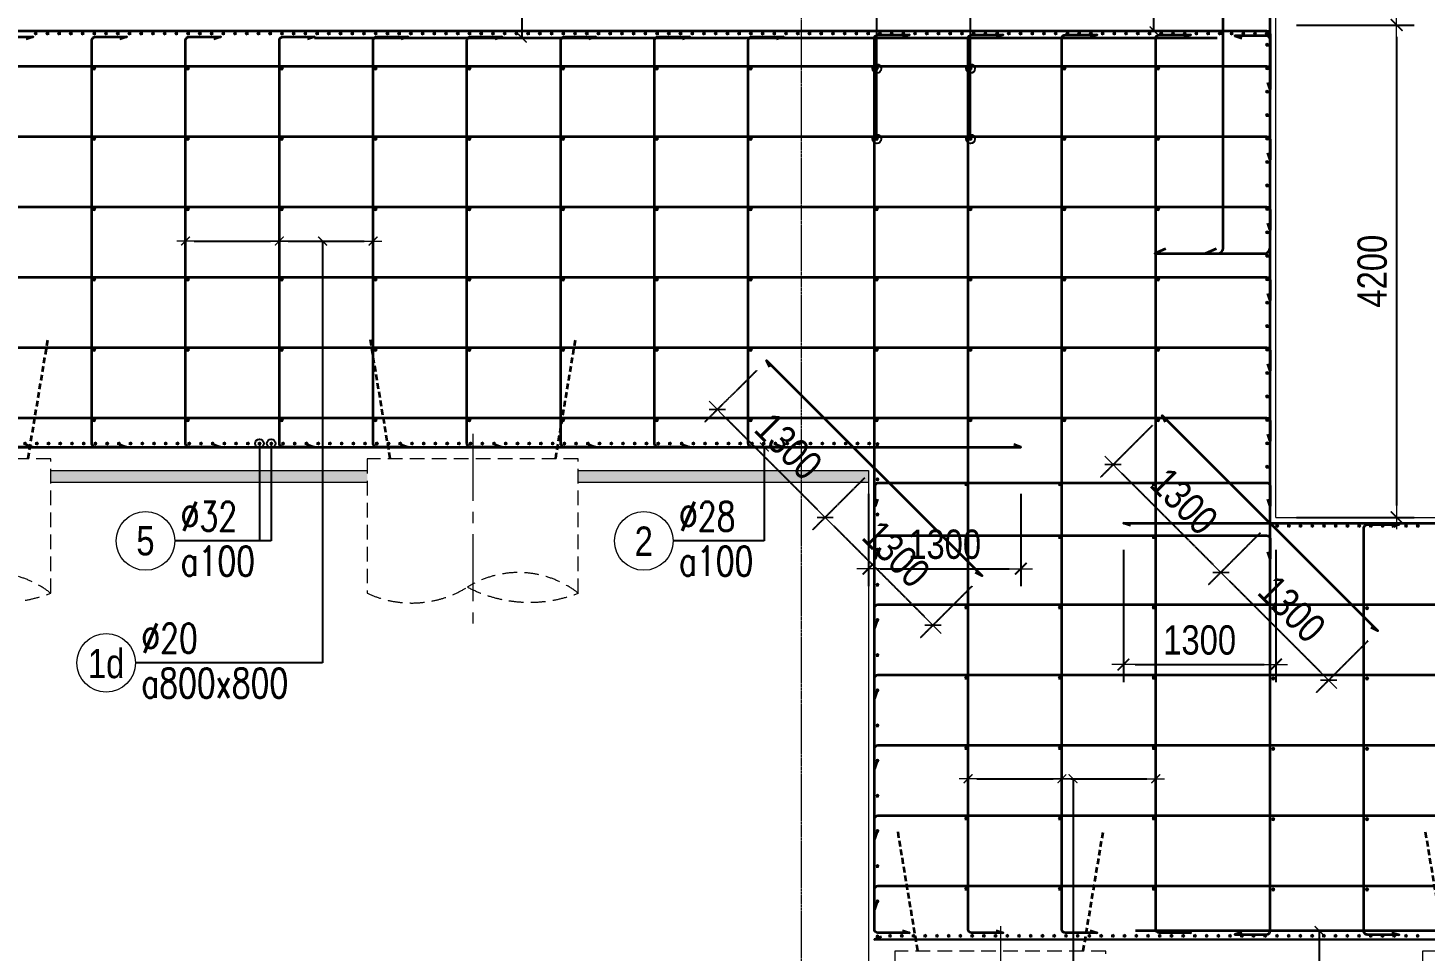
# Model space of a CAD drawing. Header units: millimetres. Extents: x -134772 to 596971, y -129535 to 35703.
# Drawn here: x 260142 to 272059, y -67501 to -59626 of the extents above; entities that cross this region are included whole.
import ezdxf
from ezdxf.enums import TextEntityAlignment as Align

# ---------------------------------------------------------------- set-up
doc = ezdxf.new("R2010")
doc.units = ezdxf.units.MM
doc.header["$MEASUREMENT"] = 0
doc.linetypes.add('CENTER2', pattern=[28.575, 19.05, -3.175, 3.175, -3.175])
doc.linetypes.add('HIDDEN', pattern=[0.375, 0.25, -0.125])
doc.layers.get('Defpoints').update_dxf_attribs({"color": 252})
for name, color, linetype, lineweight in [('KC-TRUC', 5, 'CENTER2', 18), ('NDC_S_AXIS', 5, 'CENTER2', 15), ('NDC_S_CONTINUOUS', 3, 'Continuous', 20), ('NDC_S_DIM', 1, 'Continuous', 9), ('NDC_S_HATCH MATERIAL', 8, 'Continuous', 13), ('NDC_S_LEADER', 1, 'Continuous', 9), ('NDC_S_REBAR', 4, 'Continuous', 35), ('NDC_S_VN TEXT', 7, 'Continuous', 9)]:
    doc.layers.add(name, color=color, linetype=linetype, lineweight=lineweight)
doc.styles.add('ARIAL', font='arial.ttf', dxfattribs={"width": 0.8})
doc.styles.add('NDC_ARIAL', font='arial.ttf', dxfattribs={"width": 0.8})
doc.styles.add('NDC_ROMANS', font='romans.shx', dxfattribs={"width": 0.8})
doc.dimstyles.new('NDC_1-100', dxfattribs={"dimscale": 100, "dimtxt": 2.5, "dimasz": 1, "dimexe": 1.5, "dimexo": 0, "dimgap": 0.8, "dimtad": 1, "dimdec": 0, "dimdsep": 46, "dimtxsty": 'NDC_ARIAL', "dimblk": 'DIMMARK', "dimcen": 49999.938995, "dimdle": 1.5, "dimclrd": 1, "dimclre": 1, "dimclrt": 3, "dimadec": 0, "dimazin": 0, "dimtfac": 1, "dimtdec": 0, "dimtix": 1, "dimtmove": 2, "dimatfit": 3, "dimfxl": 1, "dimarcsym": 0})
doc.dimstyles.new('NDC_1-50', dxfattribs={"dimscale": 50, "dimtxt": 2.5, "dimasz": 1, "dimexe": 1.5, "dimexo": 0, "dimgap": 0.8, "dimtad": 1, "dimdec": 0, "dimdsep": 46, "dimtxsty": 'NDC_ARIAL', "dimblk": 'DIMMARK', "dimcen": 49999.938995, "dimdle": 1.5, "dimclrd": 1, "dimclre": 1, "dimclrt": 3, "dimadec": 0, "dimazin": 0, "dimtfac": 1, "dimtdec": 0, "dimtix": 1, "dimtmove": 2, "dimatfit": 3, "dimfxl": 1, "dimarcsym": 0})

# ---------------------------------------------------------------- blocks, each defined once
blk = doc.blocks.new('*U973')
at = {"layer": 'KC-TRUC', "ltscale": 30}
blk.add_line((0, 311), (0, -1385), dxfattribs=at)
at = {"layer": 'NDC_S_HATCH MATERIAL', "color": 2, "linetype": 'HIDDEN', "ltscale": 500}
blk.add_lwpolyline([(900, -1049), (900, 98), (-900, 98), (-900, -1049)], dxfattribs=at)
for centre, major_axis, start_param, end_param in [((390, -1697), (-583, 583), -1.452433, -0.227584), ((-521, -233), (-636, 636), 1.921341, 2.912184), ((484, 22), (812, 812), 3.446929, 4.297833)]:
    blk.add_ellipse(centre, major_axis=major_axis, ratio=1, start_param=start_param, end_param=end_param, dxfattribs=at)
at = {"layer": 'NDC_S_REBAR', "linetype": 'HIDDEN', "ltscale": 200}
for p, q in [((-876, 1115), (-707, 100)), ((707, 100), (876, 1115))]:
    blk.add_line(p, q, dxfattribs=at)
blk = doc.blocks.new('*U974')
at = {"layer": 'KC-TRUC', "ltscale": 30}
blk.add_line((0, 311), (0, -1385), dxfattribs=at)
at = {"layer": 'NDC_S_HATCH MATERIAL', "color": 2, "linetype": 'HIDDEN', "ltscale": 500}
blk.add_lwpolyline([(900, -1049), (900, 98), (-900, 98), (-900, -1049)], dxfattribs=at)
for centre, major_axis, start_param, end_param in [((390, -1697), (-583, 583), -1.452433, -0.227584), ((-521, -233), (-636, 636), 1.921341, 2.912184), ((484, 22), (812, 812), 3.446929, 4.297833)]:
    blk.add_ellipse(centre, major_axis=major_axis, ratio=1, start_param=start_param, end_param=end_param, dxfattribs=at)
at = {"layer": 'NDC_S_REBAR', "linetype": 'HIDDEN', "ltscale": 200}
for p, q in [((-876, 1115), (-707, 100)), ((707, 100), (876, 1115))]:
    blk.add_line(p, q, dxfattribs=at)
blk = doc.blocks.new('*U975')
at = {"layer": 'KC-TRUC', "ltscale": 30}
blk.add_line((0, 311), (0, -1385), dxfattribs=at)
at = {"layer": 'NDC_S_HATCH MATERIAL', "color": 2, "linetype": 'HIDDEN', "ltscale": 500}
blk.add_lwpolyline([(900, -1049), (900, 98), (-900, 98), (-900, -1049)], dxfattribs=at)
for centre, major_axis, start_param, end_param in [((390, -1697), (-583, 583), -1.452433, -0.227584), ((-521, -233), (-636, 636), 1.921341, 2.912184), ((484, 22), (812, 812), 3.446929, 4.297833)]:
    blk.add_ellipse(centre, major_axis=major_axis, ratio=1, start_param=start_param, end_param=end_param, dxfattribs=at)
at = {"layer": 'NDC_S_REBAR', "linetype": 'HIDDEN', "ltscale": 200}
for p, q in [((-876, 1115), (-707, 100)), ((707, 100), (876, 1115))]:
    blk.add_line(p, q, dxfattribs=at)
blk = doc.blocks.new('*U964')
at = {"layer": 'KC-TRUC', "ltscale": 30}
blk.add_line((0, 311), (0, -1385), dxfattribs=at)
at = {"layer": 'NDC_S_HATCH MATERIAL', "color": 2, "linetype": 'HIDDEN', "ltscale": 500}
blk.add_lwpolyline([(900, -1049), (900, 98), (-900, 98), (-900, -1049)], dxfattribs=at)
for centre, major_axis, start_param, end_param in [((390, -1697), (-583, 583), -1.452433, -0.227584), ((-521, -233), (-636, 636), 1.921341, 2.912184), ((484, 22), (812, 812), 3.446929, 4.297833)]:
    blk.add_ellipse(centre, major_axis=major_axis, ratio=1, start_param=start_param, end_param=end_param, dxfattribs=at)
at = {"layer": 'NDC_S_REBAR', "linetype": 'HIDDEN', "ltscale": 200}
for p, q in [((-876, 1115), (-707, 100)), ((707, 100), (876, 1115))]:
    blk.add_line(p, q, dxfattribs=at)
blk = doc.blocks.new('kata_block_THEP')
at = {"layer": 'NDC_S_REBAR', "color": 0}
for p, q in [((-0.5, 0), (0.5, 0)), ((-0.35, 0.35), (0.35, -0.35)), ((0.35, 0.35), (-0.35, -0.35)), ((0, 0.5), (0, -0.5))]:
    blk.add_line(p, q, dxfattribs=at)
at = {"layer": 'NDC_S_REBAR', "color": 0, "const_width": 0.0833}
blk.add_lwpolyline([(-0.5, 0, 1), (0.5, 0, 1), (-0.5, 0, 1)], format="xyb", dxfattribs=at)
blk = doc.blocks.new('*U1140')
at = {"layer": 'NDC_S_REBAR', "xscale": 25, "yscale": 25, "zscale": 25}
blk.add_blockref('kata_block_THEP', (0, 0), dxfattribs=at)
blk = doc.blocks.new('*U1141')
at = {"layer": 'NDC_S_CONTINUOUS', "color": 0, "linetype": 'ByBlock', "lineweight": -2, "transparency": 16777216}
for p in [(0, 0), (100, 0), (200, 0), (300, 0), (400, 0), (500, 0), (600, 0), (700, 0), (800, 0), (900, 0), (1000, 0), (1100, 0), (1200, 0), (1300, 0), (1400, 0), (1500, 0), (1600, 0), (1700, 0), (1800, 0), (1900, 0), (2000, 0), (2100, 0), (2200, 0), (2300, 0), (2400, 0), (2500, 0), (2600, 0), (2700, 0), (2800, 0), (2900, 0), (3000, 0), (3100, 0), (3200, 0), (3300, 0), (3400, 0), (3500, 0), (3600, 0), (3700, 0), (3800, 0), (3900, 0), (4000, 0), (4100, 0), (4200, 0), (4300, 0), (4400, 0), (4500, 0), (4600, 0), (4700, 0), (4800, 0), (4900, 0), (5000, 0), (5100, 0), (5200, 0), (5300, 0), (5400, 0), (5500, 0), (5600, 0), (5700, 0), (5800, 0), (5900, 0), (6000, 0), (6100, 0), (6200, 0), (6300, 0), (6400, 0), (6500, 0), (6600, 0), (6700, 0), (6800, 0), (6900, 0), (7000, 0), (7100, 0), (7200, 0), (7300, 0), (7400, 0), (7500, 0), (7600, 0), (7700, 0), (7800, 0), (7900, 0), (8000, 0), (8100, 0), (8200, 0), (8300, 0), (8400, 0), (8500, 0), (8600, 0), (8700, 0), (8800, 0), (8900, 0), (9000, 0), (9100, 0), (9200, 0), (9300, 0), (9400, 0), (9500, 0), (9600, 0)]:
    blk.add_blockref('*U1140', p, dxfattribs=at)
blk = doc.blocks.new('*U1128')
at = {"layer": 'NDC_S_REBAR', "xscale": -25, "yscale": 25, "zscale": 25, "rotation": 270}
blk.add_blockref('kata_block_THEP', (0, 0), dxfattribs=at)
blk = doc.blocks.new('*U1129')
at = {"layer": 'NDC_S_DIM', "color": 0, "linetype": 'ByBlock', "lineweight": -2, "transparency": 16777216}
for p in [(0, 3000), (0, 2400), (0, 1800), (0, 1200), (0, 600), (0, 0)]:
    blk.add_blockref('*U1128', p, dxfattribs=at)
blk = doc.blocks.new('*U1130')
at = {"layer": 'NDC_S_REBAR', "xscale": -25, "yscale": 25, "zscale": 25, "rotation": 270}
blk.add_blockref('kata_block_THEP', (0, 0), dxfattribs=at)
blk = doc.blocks.new('*U1131')
at = {"layer": 'NDC_S_DIM', "color": 0, "linetype": 'ByBlock', "lineweight": -2, "transparency": 16777216}
for p in [(0, 3000), (0, 2400), (0, 1800), (0, 1200), (0, 600), (0, 0)]:
    blk.add_blockref('*U1130', p, dxfattribs=at)
blk = doc.blocks.new('*U1127')
at = {"layer": 'NDC_S_REBAR', "xscale": -25, "yscale": 25, "zscale": 25, "rotation": 270}
blk.add_blockref('kata_block_THEP', (0, 0), dxfattribs=at)
blk = doc.blocks.new('*U1120')
at = {"layer": 'NDC_S_DIM', "color": 0, "linetype": 'ByBlock', "lineweight": -2, "transparency": 16777216}
for p in [(0, 3000), (0, 2400), (0, 1800), (0, 1200), (0, 600), (0, 0)]:
    blk.add_blockref('*U1127', p, dxfattribs=at)
blk = doc.blocks.new('DIMMARK')
at = {"layer": 'NDC_S_DIM', "color": 1}
blk.add_line((-1.5, 0), (1, 0), dxfattribs=at)
at = {"layer": 'NDC_S_DIM', "color": 2, "const_width": 0.15}
blk.add_lwpolyline([(-0.5, -0.5), (0.5, 0.5)], dxfattribs=at)
blk = doc.blocks.new('*U1135')
at = {"layer": 'NDC_S_REBAR', "xscale": -25, "yscale": 25, "zscale": 25, "rotation": 270}
blk.add_blockref('kata_block_THEP', (0, 0), dxfattribs=at)
blk = doc.blocks.new('*U1134')
at = {"layer": 'NDC_S_DIM', "color": 0, "linetype": 'ByBlock', "lineweight": -2, "transparency": 16777216}
for p in [(0, 3000), (0, 2400), (0, 1800), (0, 1200), (0, 600), (0, 0)]:
    blk.add_blockref('*U1135', p, dxfattribs=at)
blk = doc.blocks.new('*U1137')
at = {"layer": 'NDC_S_REBAR', "xscale": -25, "yscale": 25, "zscale": 25, "rotation": 270}
blk.add_blockref('kata_block_THEP', (0, 0), dxfattribs=at)
blk = doc.blocks.new('*U1136')
at = {"layer": 'NDC_S_DIM', "color": 0, "linetype": 'ByBlock', "lineweight": -2, "transparency": 16777216}
for p in [(0, 3000), (0, 2400), (0, 1800), (0, 1200), (0, 600), (0, 0)]:
    blk.add_blockref('*U1137', p, dxfattribs=at)
blk = doc.blocks.new('*U1139')
at = {"layer": 'NDC_S_REBAR', "xscale": -25, "yscale": 25, "zscale": 25, "rotation": 270}
blk.add_blockref('kata_block_THEP', (0, 0), dxfattribs=at)
blk = doc.blocks.new('*U1138')
at = {"layer": 'NDC_S_DIM', "color": 0, "linetype": 'ByBlock', "lineweight": -2, "transparency": 16777216}
for p in [(0, 3000), (0, 2400), (0, 1800), (0, 1200), (0, 600), (0, 0)]:
    blk.add_blockref('*U1139', p, dxfattribs=at)
blk = doc.blocks.new('*U11')
blk.add_circle((-2.5, 0), 2.5)
at = {"layer": 'NDC_S_VN TEXT', "color": 3, "style": 'NDC_ROMANS', "width": 0.75}
for tag, p in [('DK1', (0.5, 0.85)), ('KC1', (0.5, -2.97))]:
    blk.add_attdef(tag, p, '', height=2.5, dxfattribs=at)
at = {"layer": 'NDC_S_VN TEXT', "color": 7, "style": 'ARIAL', "width": 0.8}
blk.add_attdef('SH2', text='', height=2.5, dxfattribs=at).set_placement((-2.5, 0), align=Align.MIDDLE)
blk = doc.blocks.new('*D1142')
at = {"layer": 'Defpoints', "color": 0, "ltscale": 0.005, "transparency": 16777216}
for p in [(262286, -61444), (263086, -61444), (263086, -61444)]:
    blk.add_point(p, dxfattribs=at)
at = {"layer": 'NDC_S_LEADER', "color": 1, "lineweight": -2, "ltscale": 0.005, "transparency": 16777216}
for p, q in [((262286, -61444), (262286, -61369)), ((263086, -61444), (263086, -61369)), ((262361, -61444), (263011, -61444))]:
    blk.add_line(p, q, dxfattribs=at)
at = {"layer": 'NDC_S_LEADER', "color": 1, "lineweight": -2, "ltscale": 0.005, "transparency": 16777216, "xscale": 75, "yscale": 75, "zscale": 75, "rotation": 180}
blk.add_blockref('DIMMARK', (262286, -61444), dxfattribs=at)
at = {"layer": 'NDC_S_LEADER', "color": 1, "lineweight": -2, "ltscale": 0.005, "transparency": 16777216, "xscale": 75, "yscale": 75, "zscale": 75}
blk.add_blockref('DIMMARK', (263086, -61444), dxfattribs=at)
blk = doc.blocks.new('_ARCHTICK')
at = {"color": 0, "linetype": 'ByBlock', "const_width": 0.15}
blk.add_lwpolyline([(-0.5, -0.5), (0.5, 0.5)], dxfattribs=at)
blk = doc.blocks.new('*D1143')
at = {"layer": 'Defpoints', "color": 0, "ltscale": 0.005, "transparency": 16777216}
for p in [(261486, -61444), (262286, -61444), (262286, -61444)]:
    blk.add_point(p, dxfattribs=at)
at = {"layer": 'NDC_S_LEADER', "color": 1, "lineweight": -2, "ltscale": 0.005, "transparency": 16777216}
for p, q in [((261486, -61444), (261486, -61369)), ((262286, -61444), (262286, -61369)), ((261561, -61444), (262211, -61444))]:
    blk.add_line(p, q, dxfattribs=at)
at = {"layer": 'NDC_S_LEADER', "color": 1, "lineweight": -2, "ltscale": 0.005, "transparency": 16777216, "xscale": 75, "yscale": 75, "zscale": 75, "rotation": 180}
blk.add_blockref('DIMMARK', (261486, -61444), dxfattribs=at)
at = {"layer": 'NDC_S_LEADER', "color": 1, "lineweight": -2, "ltscale": 0.005, "transparency": 16777216, "xscale": 75, "yscale": 75, "zscale": 75}
blk.add_blockref('DIMMARK', (262286, -61444), dxfattribs=at)
blk = doc.blocks.new('*U1151')
at = {"layer": 'NDC_S_REBAR', "xscale": -25, "yscale": 25, "zscale": 25, "rotation": 270}
blk.add_blockref('kata_block_THEP', (0, 0), dxfattribs=at)
blk = doc.blocks.new('*U1150')
at = {"layer": 'NDC_S_DIM', "color": 0, "linetype": 'ByBlock', "lineweight": -2, "transparency": 16777216}
for p in [(0, 3000), (0, 2400), (0, 1800), (0, 1200), (0, 600), (0, 0)]:
    blk.add_blockref('*U1151', p, dxfattribs=at)
blk = doc.blocks.new('*U1148')
at = {"layer": 'NDC_S_REBAR', "xscale": -25, "yscale": 25, "zscale": 25, "rotation": 270}
blk.add_blockref('kata_block_THEP', (0, 0), dxfattribs=at)
blk = doc.blocks.new('*U1147')
at = {"layer": 'NDC_S_DIM', "color": 0, "linetype": 'ByBlock', "lineweight": -2, "transparency": 16777216}
for p in [(0, 3000), (0, 2400), (0, 1800), (0, 1200), (0, 600), (0, 0)]:
    blk.add_blockref('*U1148', p, dxfattribs=at)
blk = doc.blocks.new('*U1144')
at = {"layer": 'NDC_S_REBAR', "xscale": -25, "yscale": 25, "zscale": 25, "rotation": 270}
blk.add_blockref('kata_block_THEP', (0, 0), dxfattribs=at)
blk = doc.blocks.new('*U1149')
at = {"layer": 'NDC_S_DIM', "color": 0, "linetype": 'ByBlock', "lineweight": -2, "transparency": 16777216}
for p in [(0, 3000), (0, 2400), (0, 1800), (0, 1200), (0, 600), (0, 0)]:
    blk.add_blockref('*U1144', p, dxfattribs=at)
blk = doc.blocks.new('*U1146')
at = {"layer": 'NDC_S_REBAR', "xscale": -25, "yscale": 25, "zscale": 25, "rotation": 270}
blk.add_blockref('kata_block_THEP', (0, 0), dxfattribs=at)
blk = doc.blocks.new('*U1145')
at = {"layer": 'NDC_S_DIM', "color": 0, "linetype": 'ByBlock', "lineweight": -2, "transparency": 16777216}
for p in [(0, 3000), (0, 2400), (0, 1800), (0, 1200), (0, 600), (0, 0)]:
    blk.add_blockref('*U1146', p, dxfattribs=at)
blk = doc.blocks.new('*U1154')
at = {"layer": 'NDC_S_REBAR', "xscale": 25, "yscale": 25, "zscale": 25}
blk.add_blockref('kata_block_THEP', (0, 0), dxfattribs=at)
blk = doc.blocks.new('*U1155')
at = {"layer": 'NDC_S_CONTINUOUS', "color": 0, "linetype": 'ByBlock', "lineweight": -2, "transparency": 16777216}
for p in [(2500, 0), (2600, 0), (2700, 0), (2800, 0), (2900, 0), (3000, 0), (3100, 0), (3200, 0), (3300, 0), (3400, 0), (3500, 0), (3600, 0), (3700, 0), (3800, 0), (3900, 0), (4000, 0), (4100, 0), (4200, 0), (4300, 0), (4400, 0), (4500, 0), (4600, 0), (4700, 0), (4800, 0), (4900, 0), (5000, 0), (5100, 0), (5200, 0), (5300, 0), (5400, 0), (5500, 0), (5600, 0), (5700, 0), (5800, 0), (5900, 0), (6000, 0), (6100, 0), (6200, 0), (6300, 0), (6400, 0), (6500, 0), (6600, 0), (6700, 0), (6800, 0), (6900, 0), (7000, 0), (7100, 0), (7200, 0), (7300, 0), (7400, 0), (7500, 0), (7600, 0), (7700, 0), (7800, 0), (7900, 0), (8000, 0), (8100, 0), (8200, 0), (8300, 0), (8400, 0), (8500, 0), (8600, 0), (8700, 0), (8800, 0), (8900, 0), (9000, 0), (9100, 0), (9200, 0), (9300, 0), (9400, 0), (9500, 0), (9600, 0), (9700, 0), (9800, 0), (9900, 0), (10000, 0), (10100, 0), (10200, 0), (10300, 0), (10400, 0), (10500, 0), (10600, 0), (10700, 0), (10800, 0), (10900, 0), (11000, 0), (11100, 0), (11200, 0), (11300, 0), (11400, 0), (11500, 0), (11600, 0), (11700, 0), (11800, 0), (11900, 0), (12000, 0), (12100, 0), (12200, 0), (12300, 0), (12400, 0), (12500, 0), (12600, 0), (12700, 0), (12800, 0), (12900, 0), (13000, 0)]:
    blk.add_blockref('*U1154', p, dxfattribs=at)
blk = doc.blocks.new('*D1156')
at = {"layer": 'Defpoints', "color": 0, "transparency": 16777216}
for p in [(267311, -63601), (268611, -63601), (268611, -64239)]:
    blk.add_point(p, dxfattribs=at)
at = {"layer": 'NDC_S_DIM', "color": 1, "lineweight": -2, "transparency": 16777216}
for p, q in [((267311, -63601), (267311, -64389)), ((268611, -63601), (268611, -64389)), ((267411, -64239), (268511, -64239))]:
    blk.add_line(p, q, dxfattribs=at)
at = {"layer": 'NDC_S_DIM', "color": 1, "lineweight": -2, "transparency": 16777216, "xscale": 100, "yscale": 100, "zscale": 100, "rotation": 180}
blk.add_blockref('DIMMARK', (267311, -64239), dxfattribs=at)
at = {"layer": 'NDC_S_DIM', "color": 1, "lineweight": -2, "transparency": 16777216, "xscale": 100, "yscale": 100, "zscale": 100}
blk.add_blockref('DIMMARK', (268611, -64239), dxfattribs=at)
at = {"layer": 'NDC_S_DIM', "color": 3, "transparency": 16777216, "insert": (267961, -64032), "char_height": 250, "attachment_point": 5, "style": 'NDC_ARIAL'}
blk.add_mtext('1300', dxfattribs=at)
blk = doc.blocks.new('*U1157')
at = {"layer": 'NDC_S_REBAR', "xscale": 25, "yscale": 25, "zscale": 25}
blk.add_blockref('kata_block_THEP', (0, 0), dxfattribs=at)
blk = doc.blocks.new('*U1158')
at = {"layer": 'NDC_S_CONTINUOUS', "color": 0, "linetype": 'ByBlock', "lineweight": -2, "transparency": 16777216}
for p in [(0, 0), (100, 0), (200, 0), (300, 0), (400, 0), (500, 0), (600, 0), (700, 0), (800, 0), (900, 0), (1000, 0), (1100, 0), (1200, 0), (1300, 0), (1400, 0), (1500, 0), (1600, 0), (1700, 0), (1800, 0), (1900, 0), (2000, 0), (2100, 0), (2200, 0), (2300, 0), (2400, 0), (2500, 0), (2600, 0), (2700, 0), (2800, 0), (2900, 0), (3000, 0), (3100, 0), (3200, 0), (3300, 0), (3400, 0), (3500, 0), (3600, 0), (3700, 0), (3800, 0), (3900, 0), (4000, 0), (4100, 0), (4200, 0), (4300, 0), (4400, 0), (4500, 0)]:
    blk.add_blockref('*U1157', p, dxfattribs=at)
blk = doc.blocks.new('*U1161')
at = {"layer": 'NDC_S_REBAR', "xscale": -25, "yscale": 25, "zscale": 25, "rotation": 270}
blk.add_blockref('kata_block_THEP', (0, 0), dxfattribs=at)
blk = doc.blocks.new('*U1162')
at = {"layer": 'NDC_S_DIM', "color": 0, "linetype": 'ByBlock', "lineweight": -2, "transparency": 16777216}
for p in [(0, 4200), (0, 3900), (0, 3600), (0, 3300), (0, 3000), (0, 2700), (0, 2400), (0, 2100), (0, 1800), (0, 1500), (0, 1200), (0, 900), (0, 600), (0, 300), (0, 0)]:
    blk.add_blockref('*U1161', p, dxfattribs=at)
blk = doc.blocks.new('*U1180')
at = {"layer": 'NDC_S_REBAR', "xscale": -25, "yscale": 25, "zscale": 25, "rotation": 270}
for p in [(0, 1200), (0, 600), (0, 0), (0, -600), (0, -1200)]:
    blk.add_blockref('kata_block_THEP', p, dxfattribs=at)
blk = doc.blocks.new('*U1181')
at = {"layer": 'NDC_S_DIM', "color": 0, "linetype": 'ByBlock', "lineweight": -2, "transparency": 16777216}
for p in [(0, 0), (800, 0)]:
    blk.add_blockref('*U1180', p, dxfattribs=at)
blk = doc.blocks.new('*U1188')
at = {"layer": 'NDC_S_REBAR', "xscale": 25, "yscale": 25, "zscale": 25}
blk.add_blockref('kata_block_THEP', (0, 0), dxfattribs=at)
blk = doc.blocks.new('*U1189')
at = {"layer": 'NDC_S_CONTINUOUS', "color": 0, "linetype": 'ByBlock', "lineweight": -2, "transparency": 16777216}
for p in [(0, 0), (100, 0), (200, 0), (300, 0), (400, 0), (500, 0), (600, 0), (700, 0), (800, 0), (900, 0), (1000, 0), (1100, 0), (1200, 0)]:
    blk.add_blockref('*U1188', p, dxfattribs=at)
blk = doc.blocks.new('*D1190')
at = {"layer": 'Defpoints', "color": 0, "linetype": 'HIDDEN', "transparency": 16777216}
for p in [(269486, -64079), (270786, -64079), (270786, -65057)]:
    blk.add_point(p, dxfattribs=at)
at = {"layer": 'NDC_S_DIM', "color": 1, "linetype": 'HIDDEN', "lineweight": -2, "transparency": 16777216}
for p, q in [((269486, -64079), (269486, -65207)), ((270786, -64079), (270786, -65207)), ((269586, -65057), (270686, -65057))]:
    blk.add_line(p, q, dxfattribs=at)
at = {"layer": 'NDC_S_DIM', "color": 1, "linetype": 'HIDDEN', "lineweight": -2, "transparency": 16777216, "xscale": 100, "yscale": 100, "zscale": 100, "rotation": 180}
blk.add_blockref('DIMMARK', (269486, -65057), dxfattribs=at)
at = {"layer": 'NDC_S_DIM', "color": 1, "linetype": 'HIDDEN', "lineweight": -2, "transparency": 16777216, "xscale": 100, "yscale": 100, "zscale": 100}
blk.add_blockref('DIMMARK', (270786, -65057), dxfattribs=at)
at = {"layer": 'NDC_S_DIM', "color": 3, "linetype": 'HIDDEN', "transparency": 16777216, "insert": (270136, -64849), "char_height": 250, "attachment_point": 5, "style": 'NDC_ARIAL'}
blk.add_mtext('1300', dxfattribs=at)
blk = doc.blocks.new('*D1191')
at = {"layer": 'Defpoints', "color": 0, "linetype": 'HIDDEN', "transparency": 16777216}
for p in [(269732, -63017), (270651, -63936), (270317, -64271)]:
    blk.add_point(p, dxfattribs=at)
at = {"layer": 'NDC_S_DIM', "color": 1, "linetype": 'HIDDEN', "lineweight": -2, "transparency": 16777216}
for p, q in [((269732, -63017), (269291, -63458)), ((269468, -63422), (270246, -64200)), ((270651, -63936), (270211, -64377))]:
    blk.add_line(p, q, dxfattribs=at)
at = {"layer": 'NDC_S_DIM', "color": 1, "linetype": 'HIDDEN', "lineweight": -2, "transparency": 16777216, "xscale": 100, "yscale": 100, "zscale": 100}
for p, rotation in [((269397, -63351), 135.0000000000009), ((270317, -64271), 315.0000000000009)]:
    blk.add_blockref('DIMMARK', p, dxfattribs=dict(at, rotation=rotation))
at = {"layer": 'NDC_S_DIM', "color": 3, "linetype": 'HIDDEN', "transparency": 16777216, "insert": (270004, -63664), "char_height": 250, "attachment_point": 5, "rotation": 315, "style": 'NDC_ARIAL'}
blk.add_mtext('1300', dxfattribs=at)
blk = doc.blocks.new('*D1192')
at = {"layer": 'Defpoints', "color": 0, "linetype": 'HIDDEN', "transparency": 16777216}
for p in [(270651, -63936), (271570, -64856), (271236, -65190)]:
    blk.add_point(p, dxfattribs=at)
at = {"layer": 'NDC_S_DIM', "color": 1, "linetype": 'HIDDEN', "lineweight": -2, "transparency": 16777216}
for p, q in [((270651, -63936), (270211, -64377)), ((270387, -64341), (271165, -65119)), ((271570, -64856), (271130, -65296))]:
    blk.add_line(p, q, dxfattribs=at)
at = {"layer": 'NDC_S_DIM', "color": 1, "linetype": 'HIDDEN', "lineweight": -2, "transparency": 16777216, "xscale": 100, "yscale": 100, "zscale": 100}
for p, rotation in [((270317, -64271), 135.0000000004145), ((271236, -65190), 315.0000000004146)]:
    blk.add_blockref('DIMMARK', p, dxfattribs=dict(at, rotation=rotation))
at = {"layer": 'NDC_S_DIM', "color": 3, "linetype": 'HIDDEN', "transparency": 16777216, "insert": (270923, -64583), "char_height": 250, "attachment_point": 5, "rotation": 315, "style": 'NDC_ARIAL'}
blk.add_mtext('1300', dxfattribs=at)
blk = doc.blocks.new('*D1198')
at = {"layer": 'Defpoints', "color": 0, "ltscale": 0.005, "transparency": 16777216}
for p in [(268961, -66031), (269761, -66031), (269761, -66031)]:
    blk.add_point(p, dxfattribs=at)
at = {"layer": 'NDC_S_LEADER', "color": 1, "lineweight": -2, "ltscale": 0.005, "transparency": 16777216}
for p, q in [((268961, -66031), (268961, -65956)), ((269761, -66031), (269761, -65956)), ((269036, -66031), (269686, -66031))]:
    blk.add_line(p, q, dxfattribs=at)
at = {"layer": 'NDC_S_LEADER', "color": 1, "lineweight": -2, "ltscale": 0.005, "transparency": 16777216, "xscale": 75, "yscale": 75, "zscale": 75, "rotation": 180}
blk.add_blockref('DIMMARK', (268961, -66031), dxfattribs=at)
at = {"layer": 'NDC_S_LEADER', "color": 1, "lineweight": -2, "ltscale": 0.005, "transparency": 16777216, "xscale": 75, "yscale": 75, "zscale": 75}
blk.add_blockref('DIMMARK', (269761, -66031), dxfattribs=at)
blk = doc.blocks.new('*D1199')
at = {"layer": 'Defpoints', "color": 0, "ltscale": 0.005, "transparency": 16777216}
for p in [(268161, -66031), (268961, -66031), (268961, -66031)]:
    blk.add_point(p, dxfattribs=at)
at = {"layer": 'NDC_S_LEADER', "color": 1, "lineweight": -2, "ltscale": 0.005, "transparency": 16777216}
for p, q in [((268161, -66031), (268161, -65956)), ((268961, -66031), (268961, -65956)), ((268236, -66031), (268886, -66031))]:
    blk.add_line(p, q, dxfattribs=at)
at = {"layer": 'NDC_S_LEADER', "color": 1, "lineweight": -2, "ltscale": 0.005, "transparency": 16777216, "xscale": 75, "yscale": 75, "zscale": 75, "rotation": 180}
blk.add_blockref('DIMMARK', (268161, -66031), dxfattribs=at)
at = {"layer": 'NDC_S_LEADER', "color": 1, "lineweight": -2, "ltscale": 0.005, "transparency": 16777216, "xscale": 75, "yscale": 75, "zscale": 75}
blk.add_blockref('DIMMARK', (268961, -66031), dxfattribs=at)
blk = doc.blocks.new('*U1347')
at = {"layer": 'NDC_S_REBAR', "ltscale": 0.005}
blk.add_lwpolyline([(90, -1730), (150, -1750), (-118, -1750, -0.414214), (-150, -1718), (-150, 1718, -0.414214), (-118, 1750), (150, 1750), (90, 1730)], format="xyb", dxfattribs=at)
blk = doc.blocks.new('*U1348')
at = {"layer": 'NDC_S_DIM', "color": 0, "linetype": 'ByBlock', "lineweight": -2, "transparency": 16777216}
for p in [(0, 0), (800, 0), (1600, 0), (2400, 0), (3200, 0), (4000, 0), (4800, 0), (5600, 0), (6400, 0), (7200, 0)]:
    blk.add_blockref('*U1347', p, dxfattribs=at)
blk = doc.blocks.new('*U1350')
at = {"layer": 'NDC_S_REBAR', "xscale": -25, "yscale": 25, "zscale": 25, "rotation": 270}
blk.add_blockref('kata_block_THEP', (0, 0), dxfattribs=at)
blk = doc.blocks.new('*U1349')
at = {"layer": 'NDC_S_DIM', "color": 0, "linetype": 'ByBlock', "lineweight": -2, "transparency": 16777216}
for p in [(0, 3000), (0, 2400), (0, 1800), (0, 1200), (0, 600), (0, 0)]:
    blk.add_blockref('*U1350', p, dxfattribs=at)
blk = doc.blocks.new('*U1352')
at = {"layer": 'NDC_S_REBAR', "xscale": -25, "yscale": 25, "zscale": 25, "rotation": 270}
blk.add_blockref('kata_block_THEP', (0, 0), dxfattribs=at)
blk = doc.blocks.new('*U1351')
at = {"layer": 'NDC_S_DIM', "color": 0, "linetype": 'ByBlock', "lineweight": -2, "transparency": 16777216}
for p in [(0, 3000), (0, 2400), (0, 1800), (0, 1200), (0, 600), (0, 0)]:
    blk.add_blockref('*U1352', p, dxfattribs=at)
blk = doc.blocks.new('*U1353')
at = {"layer": 'NDC_S_REBAR', "ltscale": 0.005}
blk.add_lwpolyline([(90, -1730), (150, -1750), (-118, -1750, -0.414214), (-150, -1718), (-150, 1718, -0.414214), (-118, 1750), (150, 1750), (90, 1730)], format="xyb", dxfattribs=at)
blk = doc.blocks.new('*U1354')
at = {"layer": 'NDC_S_DIM', "color": 0, "linetype": 'ByBlock', "lineweight": -2, "transparency": 16777216}
blk.add_blockref('*U1353', (0, 0), dxfattribs=at)
blk = doc.blocks.new('*D1685')
at = {"layer": 'Defpoints', "color": 0, "transparency": 16777216}
for p in [(270962, -59601), (270962, -63801), (271816, -63801)]:
    blk.add_point(p, dxfattribs=at)
at = {"layer": 'NDC_S_DIM', "color": 1, "lineweight": -2, "transparency": 16777216}
for p, q in [((270962, -59601), (271966, -59601)), ((271816, -59701), (271816, -63701)), ((270962, -63801), (271966, -63801))]:
    blk.add_line(p, q, dxfattribs=at)
at = {"layer": 'NDC_S_DIM', "color": 1, "lineweight": -2, "transparency": 16777216, "xscale": 100, "yscale": 100, "zscale": 100}
for p, rotation in [((271816, -59601), 90), ((271816, -63801), 270)]:
    blk.add_blockref('DIMMARK', p, dxfattribs=dict(at, rotation=rotation))
at = {"layer": 'NDC_S_DIM', "color": 3, "transparency": 16777216, "insert": (271609, -61701), "char_height": 250, "attachment_point": 5, "rotation": 90, "style": 'NDC_ARIAL'}
blk.add_mtext('4200', dxfattribs=at)
blk = doc.blocks.new('*D1691')
at = {"layer": 'Defpoints', "color": 0, "linetype": 'HIDDEN', "transparency": 16777216}
for p in [(266357, -62548), (267276, -63467), (266942, -63802)]:
    blk.add_point(p, dxfattribs=at)
at = {"layer": 'NDC_S_DIM', "color": 1, "linetype": 'HIDDEN', "lineweight": -2, "transparency": 16777216}
for p, q in [((266357, -62548), (265916, -62988)), ((266093, -62953), (266871, -63731)), ((267276, -63467), (266836, -63908))]:
    blk.add_line(p, q, dxfattribs=at)
at = {"layer": 'NDC_S_DIM', "color": 1, "linetype": 'HIDDEN', "lineweight": -2, "transparency": 16777216, "xscale": 100, "yscale": 100, "zscale": 100}
for p, rotation in [((266022, -62882), 135.0000000000009), ((266942, -63802), 315.0000000000009)]:
    blk.add_blockref('DIMMARK', p, dxfattribs=dict(at, rotation=rotation))
at = {"layer": 'NDC_S_DIM', "color": 3, "linetype": 'HIDDEN', "transparency": 16777216, "insert": (266629, -63195), "char_height": 250, "attachment_point": 5, "rotation": 315, "style": 'NDC_ARIAL'}
blk.add_mtext('1300', dxfattribs=at)
blk = doc.blocks.new('*D1692')
at = {"layer": 'Defpoints', "color": 0, "linetype": 'HIDDEN', "transparency": 16777216}
for p in [(267276, -63467), (268195, -64387), (267861, -64721)]:
    blk.add_point(p, dxfattribs=at)
at = {"layer": 'NDC_S_DIM', "color": 1, "linetype": 'HIDDEN', "lineweight": -2, "transparency": 16777216}
for p, q in [((267276, -63467), (266836, -63908)), ((267012, -63872), (267790, -64650)), ((268195, -64387), (267755, -64827))]:
    blk.add_line(p, q, dxfattribs=at)
at = {"layer": 'NDC_S_DIM', "color": 1, "linetype": 'HIDDEN', "lineweight": -2, "transparency": 16777216, "xscale": 100, "yscale": 100, "zscale": 100}
for p, rotation in [((266942, -63802), 135.0000000004145), ((267861, -64721), 315.0000000004146)]:
    blk.add_blockref('DIMMARK', p, dxfattribs=dict(at, rotation=rotation))
at = {"layer": 'NDC_S_DIM', "color": 3, "linetype": 'HIDDEN', "transparency": 16777216, "insert": (267548, -64114), "char_height": 250, "attachment_point": 5, "rotation": 315, "style": 'NDC_ARIAL'}
blk.add_mtext('1300', dxfattribs=at)

msp = doc.modelspace()

# ---------------------------------------------------------------- hatches: boundary and pattern name
at = {"layer": 'NDC_S_HATCH MATERIAL'}
h = msp.add_hatch(dxfattribs=at)
h.set_pattern_fill('AR-CONC', color=256, scale=8)
h.set_pattern_definition([(50, (251537.216, -36780.83), (57.380815, -5.02017), [6, -66]), (355, (251537.216, -36780.83), (-11.10011, 60.17537), [4.8, -52.8]), (100.45144, (251542, -36781.25), (46.28071, 55.1552), [5.09922, -56.09137]), (46.1842, (251537.216, -36764.83), (85.3793, -13.24154), [9, -99]), (96.63564, (251544.33, -36765.93), (74.77296, 77.92949), [7.64883, -84.1371]), (351.18416, (251537.216, -36764.83), (74.77296, 77.9295), [7.2, -79.2]), (21, (251545.216, -36768.83), (47.752564, -32.20951), [6, -66]), (326, (251545.216, -36768.83), (19.46523, 58.012), [4.8, -52.8]), (71.45144, (251549.195, -36771.513), (67.21779, 25.80249), [5.09922, -56.09137]), (37.5, (251537.216, -36780.83), (0.972788, 26.631508), [0, -52.16, 0, -53.6, 0, -53]), (7.5, (251537.216, -36780.83), (21.045563, 31.552937), [0, -30.56, 0, -50.96, 0, -20.2]), (327.5, (251519.376, -36780.83), (42.705795, -1.80439), [0, -20, 0, -62.4, 0, -82.8]), (317.5, (251511.376, -36780.83), (46.654894, 8.0084), [0, -26, 0, -41.44, 0, -58.8])])
h.paths.add_polyline_path([(258536.3, -63501.3), (258536.3, -63401.3), (257536.3, -63401.3), (257536.3, -63501.3)])
h.paths.add_polyline_path([(264836.3, -63401.3), (264836.3, -63501.3), (267311.3, -63501.3), (267311.3, -63401.3)])
h.paths.add_polyline_path([(263036.3, -63501.3), (263036.3, -63401.3), (260336.3, -63401.3), (260336.3, -63501.3)])

# ---------------------------------------------------------------- linework, layer by layer
at = {"layer": 'NDC_S_AXIS'}
msp.add_line((266736.3, -56621.7), (266736.3, -72527.1), dxfattribs=at)
at = {"layer": 'NDC_S_CONTINUOUS'}
for p, q in [((270786.3, -63801), (270786.3, -58896.4)), ((260336.3, -63401), (263036.3, -63401)), ((264836.3, -63401), (267311.3, -63401)), ((267311.3, -63401), (267311.3, -67601)), ((270786.3, -63801), (276419.5, -63801))]:
    msp.add_line(p, q, dxfattribs=at)
at = {"layer": 'NDC_S_HATCH MATERIAL'}
for p, q in [((260336.3, -63501), (263036.3, -63501)), ((264836.3, -63501), (267311.3, -63501))]:
    msp.add_line(p, q, dxfattribs=at)
at = {"layer": 'NDC_S_REBAR'}
msp.add_line((270286.3, -59713.5), (262586.3, -59713.5), dxfattribs=at)
at = {"layer": 'NDC_S_REBAR', "ltscale": 0.005}
msp.add_line((269587.4, -67325.8), (284437.4, -67325.8), dxfattribs=at)
at = {"layer": 'NDC_S_REBAR', "color": 8, "ltscale": 0.005}
for points in [[(269844.3, -61510.6), (269752.9, -61551), (270286.3, -61551, 0.4142129), (270336.3, -61501), (270336.3, -56953.8), (270384.1, -57041.6)], [(270277.6, -61510.6), (270186.1, -61551), (270686.3, -61551, 0.4142142), (270736.3, -61501), (270736.3, -58009), (270690.9, -58098.1)]]:
    msp.add_lwpolyline(points, format="xyb", dxfattribs=at)
at = {"layer": 'NDC_S_REBAR', "ltscale": 0.005}
for points in [[(257706.3, -60091), (257686.3, -60151), (257686.3, -59681, -0.4142136), (257716.3, -59651), (270706.3, -59651, -0.4142136), (270736.3, -59681), (270736.3, -60151), (270716.3, -60091)], [(257706.3, -60091), (257686.3, -60151), (257686.3, -59681, -0.4142136), (257716.3, -59651), (270706.3, -59651, -0.4142136), (270736.3, -59681), (270736.3, -60151), (270716.3, -60091)], [(267601.3, -67326.3), (267661.3, -67346.3), (267391.3, -67346.3, -0.4142136), (267361.3, -67316.3), (267361.3, -59714.3, -0.4142136), (267391.3, -59684.3), (267661.3, -59684.3), (267601.3, -59704.3)], [(268401.3, -67326.3), (268461.3, -67346.3), (268191.3, -67346.3, -0.4142136), (268161.3, -67316.3), (268161.3, -59714.3, -0.4142136), (268191.3, -59684.3), (268461.3, -59684.3), (268401.3, -59704.3)], [(269201.3, -67326.3), (269261.3, -67346.3), (268991.3, -67346.3, -0.4142136), (268961.3, -67316.3), (268961.3, -59714.3, -0.4142136), (268991.3, -59684.3), (269261.3, -59684.3), (269201.3, -59704.3)], [(270001.3, -67326.3), (270061.3, -67346.3), (269791.3, -67346.3, -0.4142136), (269761.3, -67316.3), (269761.3, -59714.3, -0.4142136), (269791.3, -59684.3), (270061.3, -59684.3), (270001.3, -59704.3)], [(270496.3, -67339.4), (270436.3, -67359.4), (270706.3, -67359.4, 0.4142136), (270736.3, -67329.4), (270736.3, -59724.3, 0.4142136), (270706.3, -59694.3), (270436.3, -59694.3), (270496.3, -59714.3)], [(257706.3, -62761), (257686.3, -62701), (257686.3, -63171, 0.4142136), (257716.3, -63201), (268611.3, -63201), (268551.3, -63181)], [(257706.3, -63091.7), (257686.3, -63151.7), (257686.3, -62981.7, -0.4142136), (257716.3, -62951.7), (270706.3, -62951.7, -0.4142136), (270736.3, -62981.7), (270736.3, -63151.7), (270716.3, -63091.7)]]:
    msp.add_lwpolyline(points, format="xyb", dxfattribs=at)
at = {"layer": 'NDC_S_REBAR', "ltscale": 0.005, "elevation": 0}
for points in [[(257706.3, -60091.7), (257686.3, -60151.7), (257686.3, -59981.7, -0.4142136), (257716.3, -59951.7), (270706.3, -59951.7, -0.4142136), (270736.3, -59981.7), (270736.3, -60151.7), (270716.3, -60091.7)], [(257706.3, -60691.7), (257686.3, -60751.7), (257686.3, -60581.7, -0.4142136), (257716.3, -60551.7), (270706.3, -60551.7, -0.4142136), (270736.3, -60581.7), (270736.3, -60751.7), (270716.3, -60691.7)], [(257706.3, -61291.7), (257686.3, -61351.7), (257686.3, -61181.7, -0.4142136), (257716.3, -61151.7), (270706.3, -61151.7, -0.4142136), (270736.3, -61181.7), (270736.3, -61351.7), (270716.3, -61291.7)], [(257706.3, -61891.7), (257686.3, -61951.7), (257686.3, -61781.7, -0.4142136), (257716.3, -61751.7), (270706.3, -61751.7, -0.4142136), (270736.3, -61781.7), (270736.3, -61951.7), (270716.3, -61891.7)], [(257706.3, -62491.7), (257686.3, -62551.7), (257686.3, -62381.7, -0.4142136), (257716.3, -62351.7), (270706.3, -62351.7, -0.4142136), (270736.3, -62381.7), (270736.3, -62551.7), (270716.3, -62491.7)], [(267387.9, -63645.5), (267367.9, -63705.5), (267367.9, -63535.5, -0.4142136), (267397.9, -63505.5), (270706.3, -63505.5, -0.4142136), (270736.3, -63535.5), (270736.3, -63705.5), (270716.3, -63645.5)], [(267387.9, -64095.5), (267367.9, -64155.5), (267367.9, -63985.5, -0.4142136), (267397.9, -63955.5), (270706.3, -63955.5, -0.4142136), (270736.3, -63985.5), (270736.3, -64155.5), (270716.3, -64095.5)], [(267381.3, -64685.9), (267361.3, -64745.9), (267361.3, -64575.9, -0.4142136), (267391.3, -64545.9), (321906.3, -64545.9, -0.4142136), (321936.3, -64575.9), (321936.3, -64745.9), (321916.3, -64685.9)], [(267381.3, -65285.9), (267361.3, -65345.9), (267361.3, -65175.9, -0.4142136), (267391.3, -65145.9), (321906.3, -65145.9, -0.4142136), (321936.3, -65175.9), (321936.3, -65345.9), (321916.3, -65285.9)], [(267381.3, -65885.9), (267361.3, -65945.9), (267361.3, -65775.9, -0.4142136), (267391.3, -65745.9), (309981.3, -65745.9, -0.4142136), (310011.3, -65775.9), (310011.3, -65945.9), (309991.3, -65885.9)], [(267381.3, -66485.9), (267361.3, -66545.9), (267361.3, -66375.9, -0.4142136), (267391.3, -66345.9), (309981.3, -66345.9, -0.4142136), (310011.3, -66375.9), (310011.3, -66545.9), (309991.3, -66485.9)], [(267381.3, -67085.9), (267361.3, -67145.9), (267361.3, -66975.9, -0.4142136), (267391.3, -66945.9), (309981.3, -66945.9, -0.4142136), (310011.3, -66975.9), (310011.3, -67145.9), (309991.3, -67085.9)]]:
    msp.add_lwpolyline(points, format="xyb", dxfattribs=at)
at = {"layer": 'NDC_S_REBAR', "ltscale": 0.005}
for points in [[(266470.4, -62519.2), (266442.1, -62462.6), (268280.6, -64301.1), (268224, -64272.8)], [(269845.4, -62988.3), (269817.1, -62931.8), (271655.6, -64770.2), (271599, -64742)], [(269546.3, -63871), (269486.3, -63851), (307686.3, -63851), (307626.3, -63871)], [(267421.3, -67381), (267361.3, -67401), (310011.3, -67400), (309951.3, -67380)]]:
    msp.add_lwpolyline(points, dxfattribs=at)

# ---------------------------------------------------------------- block references
for name, p in [('*U973', (259436.3, -63399.4)), ('*U975', (263936.3, -63399.4)), ('*U974', (268436.3, -67599.4)), ('*U964', (272936.3, -67599.4))]:
    msp.add_blockref(name, p)
at = {"layer": 'NDC_S_CONTINUOUS', "xscale": -1, "rotation": 180}
msp.add_blockref('*U1155', (257709.3, -59672.7, 0), dxfattribs=at)
at = {"layer": 'NDC_S_CONTINUOUS'}
for name, p in [('*U1141', (257716.3, -63171)), ('*U1189', (270795.5, -63873)), ('*U1158', (267494.3, -67371))]:
    msp.add_blockref(name, p, dxfattribs=at)
at = {"layer": 'NDC_S_DIM'}
for name, p in [('*U1348', (259236.3, -61451)), ('*U1129', (260706.9, -62973.3)), ('*U1131', (261506.9, -62973.3)), ('*U1120', (262306.9, -62973.3)), ('*U1134', (263106.9, -62973.3)), ('*U1136', (263906.9, -62973.3)), ('*U1138', (264706.9, -62973.3)), ('*U1349', (265506.9, -62973.3)), ('*U1351', (266306.9, -62973.3)), ('*U1150', (267382.1, -62973.3)), ('*U1147', (268182.1, -62973.3)), ('*U1149', (268982.1, -62973.3)), ('*U1145', (269782.1, -62973.3)), ('*U1162', (267388.4, -67377.2, 0)), ('*U1354', (271686.3, -65611.4)), ('*U1181', (270763.4, -65777.2, 0))]:
    msp.add_blockref(name, p, dxfattribs=at)
at = {"layer": 'NDC_S_DIM', "ltscale": 0.005, "xscale": 100, "yscale": 100, "zscale": 100}
for p, values in [((261394.3, -64002.5), {'SH2': '5', 'DK1': '%%c32', 'KC1': 'a100'}), ((265644.7, -64002.5), {'SH2': '2', 'DK1': '%%c28', 'KC1': 'a100'}), ((261058.7, -65043), {'SH2': '1d', 'DK1': '%%c20', 'KC1': 'a800x800'})]:
    msp.add_blockref('*U11', p, dxfattribs=at).add_auto_attribs(values)
at = {"layer": 'NDC_S_REBAR', "yscale": 25, "zscale": 25, "rotation": 270}
for p, xscale in [((270710.7, -59771), 25), ((270710.7, -59971), 25), ((270710.7, -60171), 25), ((270710.7, -60171), 25), ((270710.7, -60371), 25), ((270710.7, -60371), 25), ((270710.7, -60571), 25), ((270710.7, -60571), 25), ((270710.7, -60771), 25), ((270710.7, -60771), 25), ((270710.7, -60971), 25), ((270710.7, -60971), 25), ((270710.7, -61171), 25), ((270710.7, -61171), 25), ((270710.7, -61371), 25), ((270710.7, -61371), 25), ((270710.7, -61571), 25), ((270710.7, -61571), 25), ((270710.7, -61771), 25), ((270710.7, -61771), 25), ((270710.7, -61971), 25), ((270710.7, -61971), 25), ((270710.7, -62171), 25), ((270710.7, -62171), 25), ((270710.7, -62371), 25), ((270710.7, -62371), 25), ((270710.7, -62571), 25), ((270710.7, -62571), 25), ((270710.7, -62771), 25), ((270710.7, -62771), 25), ((270710.7, -62971), 25), ((270710.7, -62971), 25), ((270710.7, -63171), 25), ((270710.7, -63171), 25), ((270710.7, -63371), 25), ((268144.3, -63521), -25), ((268944.3, -63521), -25), ((269744.3, -63521), -25), ((268144.3, -63971), -25), ((268944.3, -63971), -25), ((269744.3, -63971), -25), ((268144.3, -64571), -25), ((268944.3, -64571), -25), ((269744.3, -64571), -25), ((268144.3, -65171), -25), ((268944.3, -65171), -25), ((269744.3, -65171), -25), ((268144.3, -65771), -25), ((268944.3, -65771), -25), ((269744.3, -65771), -25), ((268144.3, -66371), -25), ((268944.3, -66371), -25), ((269744.3, -66371), -25), ((268144.3, -66971), -25), ((268944.3, -66971), -25), ((269744.3, -66971), -25)]:
    msp.add_blockref('kata_block_THEP', p, dxfattribs=dict(at, xscale=xscale))

# ---------------------------------------------------------------- dimensions: what is measured, and where the dimension line sits
at = {"layer": 'NDC_S_DIM'}
dim = msp.add_linear_dim(base=(271816.2, -63801), p1=(270961.9, -59601), p2=(270961.9, -63801), angle=90, dimstyle='NDC_1-100', dxfattribs=at)
dim.commit()
dim.dimension.update_dxf_attribs({"geometry": '*D1685', "text_midpoint": (271608.6, -61701)})
at = {"layer": 'NDC_S_DIM', "linetype": 'HIDDEN'}
for p1, p2, picture, middle in [((266356.6, -62548.1), (267275.9, -63467.3), '*D1691', (266628.9, -63195.1)), ((269731.6, -63017.2), (270650.9, -63936.4), '*D1191', (270003.9, -63664.2))]:
    dim = msp.add_aligned_dim(p1=p1, p2=p2, distance=-472.7, dimstyle='NDC_1-100', dxfattribs=at)
    dim.commit()
    dim.dimension.update_dxf_attribs({"geometry": picture, "text_midpoint": middle})
for base, p1, p2, picture, middle in [((267860.8, -64720.8), (267275.9, -63467.3), (268195.1, -64386.5), '*D1692', (267548.1, -64114.3)), ((271235.8, -65190), (270650.9, -63936.4), (271570.1, -64855.7), '*D1192', (270923.1, -64583.5))]:
    dim = msp.add_linear_dim(base=base, p1=p1, p2=p2, angle=135, dimstyle='NDC_1-100', dxfattribs=at)
    dim.commit()
    dim.dimension.update_dxf_attribs({"geometry": picture, "text_midpoint": middle})
at = {"layer": 'NDC_S_DIM'}
dim = msp.add_linear_dim(base=(268611.3, -64239.3), p1=(267311.3, -63601), p2=(268611.3, -63601), dimstyle='NDC_1-100', dxfattribs=at)
dim.commit()
dim.dimension.update_dxf_attribs({"geometry": '*D1156', "text_midpoint": (267961.3, -64031.6)})
at = {"layer": 'NDC_S_DIM', "linetype": 'HIDDEN'}
dim = msp.add_linear_dim(base=(270786.3, -65057.1), p1=(269486.3, -64078.7), p2=(270786.3, -64078.7), dimstyle='NDC_1-100', dxfattribs=at)
dim.commit()
dim.dimension.update_dxf_attribs({"geometry": '*D1190', "text_midpoint": (270136.3, -64849.3)})
at = {"layer": 'NDC_S_LEADER', "ltscale": 0.005}
for p1, p2, picture, middle in [((261486.3, -61444), (262286.3, -61444), '*D1143', (261886.3, -61444)), ((262286.3, -61444), (263086.3, -61444), '*D1142', (262686.3, -61444)), ((268161.3, -66030.6), (268961.3, -66030.6), '*D1199', (268561.3, -66030.6)), ((268961.3, -66030.6), (269761.3, -66030.6), '*D1198', (269361.3, -66030.6))]:
    dim = msp.add_aligned_dim(p1=p1, p2=p2, distance=0, text=' ', dimstyle='NDC_1-50', override={"dimasz": 1.5, "dimldrblk": 'ARCHTICK'}, dxfattribs=at)
    dim.commit()
    dim.dimension.update_dxf_attribs({"geometry": picture, "text_midpoint": middle})

# ---------------------------------------------------------------- leaders
for points, override in [([(264358.7, -59713.5), (264358.7, -58947.5), (263581, -58947.5)], {"dimasz": 1.5, "dimldrblk": 'ARCHTICK'}), ([(267382.1, -60573.3), (267382.1, -58947.5), (266528.6, -58947.5)], {"dimasz": 1.5, "dimldrblk": 'DotBlank'}), ([(268182.1, -59973.3), (268182.1, -58947.5), (266528.6, -58947.5)], {"dimasz": 1.5, "dimldrblk": 'DotBlank'}), ([(267382.1, -59973.3), (267382.1, -58947.5), (266528.6, -58947.5)], {"dimasz": 1.5, "dimldrblk": 'DotBlank'}), ([(268182.1, -60573.3), (268182.1, -58947.5), (266744, -58947.5)], {"dimasz": 1.5, "dimldrblk": 'DotBlank'}), ([(269746.1, -59651), (269746.1, -58947.5), (268968.4, -58947.5)], {"dimasz": 1.5, "dimldrblk": 'ARCHTICK'}), ([(262654.6, -61444), (262654.6, -65043), (261058.7, -65043)], {"dimasz": 1.5, "dimldrblk": 'ARCHTICK'}), ([(262116.3, -63171), (262116.3, -64002.5), (261394.3, -64002.5)], {"dimasz": 1.5, "dimldrblk": 'DotBlank'}), ([(262216.3, -63171, 0), (262216.3, -64002.5, 0), (261394.3, -64002.5, 0)], {"dimasz": 1.5, "dimldrblk": 'DotBlank'}), ([(266422.5, -63201), (266422.5, -64002.5), (265644.7, -64002.5)], {"dimasz": 1.5, "dimldrblk": 'ARCHTICK'}), ([(269055.7, -66030.6), (269055.7, -69496.9), (267576.6, -69496.9)], {"dimasz": 1.5, "dimldrblk": 'ARCHTICK'}), ([(271154.2, -67325.8), (271154.2, -68139.7), (270376.4, -68139.7)], {"dimasz": 1.5, "dimldrblk": 'ARCHTICK'})]:
    msp.add_leader(points, dimstyle='NDC_1-50', override=override, dxfattribs=at)

doc.saveas('drawing.dxf')
